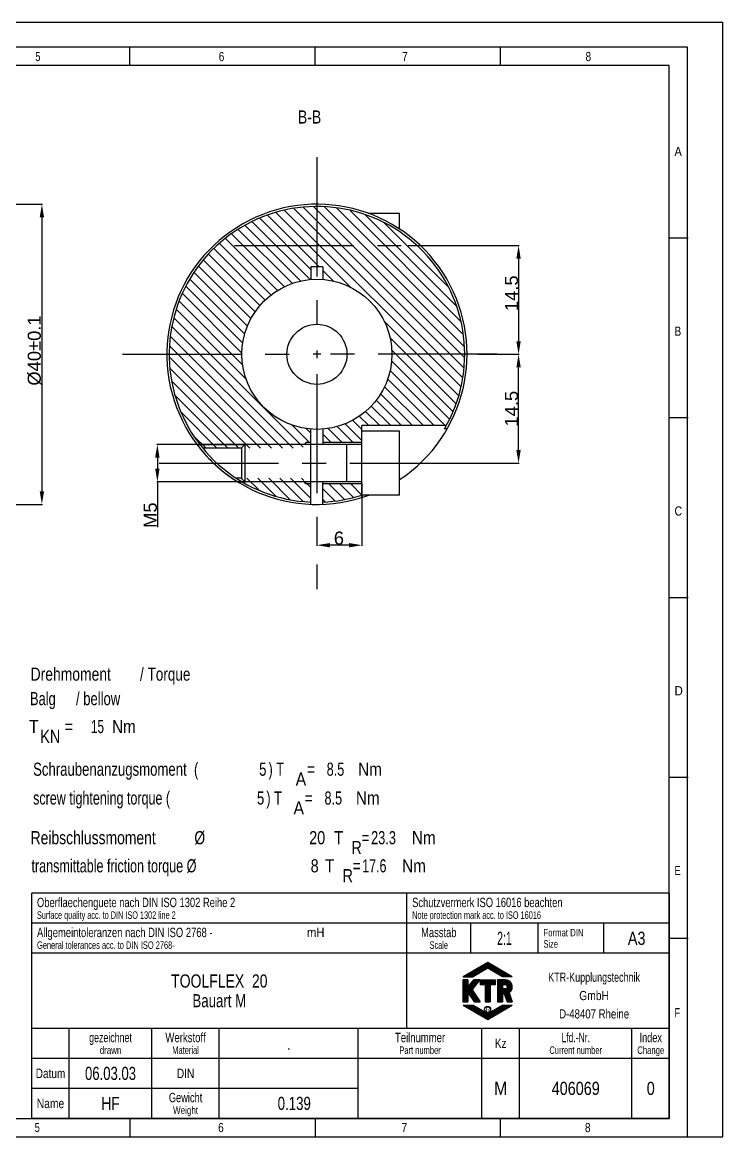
# Model space of a CAD drawing. Header units: millimetres. Extents: x -3183 to 3067, y 1033 to 2218.
# Drawn here: x 2880.8 to 3067.5, y 1561.9 to 1858.9 of the extents above; entities that cross this region are included whole.
import ezdxf
from ezdxf.enums import TextEntityAlignment as Align

# ---------------------------------------------------------------- set-up
doc = ezdxf.new("R2010")
doc.units = ezdxf.units.MM
doc.linetypes.add('CENTER', pattern=[50.8, 31.75, -6.35, 6.35, -6.35])
doc.layers.add('BEMASSUNGEN', color=7, linetype='Continuous')
doc.layers.add('DEFAULT_1', color=7, linetype='CENTER')
doc.styles.get("Standard").update_dxf_attribs({"font": 'arial.ttf'})
doc.dimstyles.new('DIMSTYLE_2', dxfattribs={"dimtxt": 3.5, "dimasz": 3.5, "dimexe": 0.18, "dimexo": 0.0625, "dimgap": 0.09, "dimtad": 1, "dimdec": 3, "dimlfac": 0.5, "dimdsep": 46, "dimtxsty": 'Standard', "dimcen": 0.09, "dimadec": 0, "dimazin": 0, "dimtp": 0.2, "dimtm": 0.2, "dimtfac": 1, "dimtdec": 3, "dimtofl": 0, "dimtmove": 0, "dimatfit": 3, "dimfxl": 1, "dimtolj": 1, "dimarcsym": 0})
doc.dimstyles.new('DIMSTYLE_4', dxfattribs={"dimtxt": 3.5, "dimasz": 3.5, "dimexe": 0.18, "dimexo": 0.0625, "dimgap": 0.09, "dimtad": 1, "dimdec": 3, "dimlfac": 0.5, "dimdsep": 46, "dimtxsty": 'Standard', "dimcen": 0.09, "dimadec": 0, "dimazin": 0, "dimtol": 1, "dimtp": 0.1, "dimtm": 0.1, "dimtfac": 1, "dimtdec": 3, "dimtofl": 0, "dimtmove": 0, "dimatfit": 3, "dimfxl": 1, "dimtolj": 1, "dimarcsym": 0})
doc.dimstyles.new('DIMSTYLE_6', dxfattribs={"dimtxt": 3.5, "dimasz": 3.5, "dimexe": 0.18, "dimexo": 0.0625, "dimgap": 0.09, "dimtad": 1, "dimdec": 3, "dimlfac": 0.5, "dimdsep": 46, "dimtxsty": 'Standard', "dimcen": 0.09, "dimadec": 0, "dimazin": 0, "dimtp": 0.1, "dimtm": 0.1, "dimtfac": 1, "dimtdec": 3, "dimtofl": 0, "dimtmove": 0, "dimatfit": 3, "dimfxl": 1, "dimtolj": 1, "dimarcsym": 0})

# ---------------------------------------------------------------- blocks, each defined once
blk = doc.blocks.new('*D135')
at = {"layer": 'BEMASSUNGEN', "color": 0, "linetype": 'Continuous', "lineweight": -2, "transparency": 16777216}
for p, q in [((3002.18, 1770.46), (3013.25, 1770.46)), ((3013.07, 1744.96), (3013.07, 1766.96)), ((2985.46, 1741.46), (3013.25, 1741.46))]:
    blk.add_line(p, q, dxfattribs=at)
at = {"layer": 'BEMASSUNGEN', "color": 0, "linetype": 'Continuous', "transparency": 16777216}
for points in [[(3012.48, 1766.96), (3013.65, 1766.96), (3013.07, 1770.46)], [(3012.48, 1744.96), (3013.65, 1744.96), (3013.07, 1741.46)]]:
    blk.add_solid(points, dxfattribs=at)
at = {"layer": 'Defpoints', "color": 0, "linetype": 'Continuous', "transparency": 16777216}
for p in [(3002.12, 1770.46), (3013.07, 1770.46), (2985.39, 1741.46)]:
    blk.add_point(p, dxfattribs=at)
at = {"layer": 'BEMASSUNGEN', "color": 0, "linetype": 'Continuous', "transparency": 16777216, "insert": (3011.19, 1755.96), "char_height": 3.5, "attachment_point": 5, "rotation": 90}
blk.add_mtext('\\A1;14.5', dxfattribs=at)
blk = doc.blocks.new('*D136')
at = {"layer": 'BEMASSUNGEN', "color": 0, "linetype": 'Continuous', "lineweight": -2, "transparency": 16777216}
for p, q in [((2971.33, 1736.02), (2971.33, 1719.41)), ((2959.33, 1722.03), (2959.33, 1719.41)), ((2967.83, 1719.59), (2962.83, 1719.59))]:
    blk.add_line(p, q, dxfattribs=at)
at = {"layer": 'BEMASSUNGEN', "color": 0, "linetype": 'Continuous', "transparency": 16777216}
for points in [[(2962.83, 1720.17), (2962.83, 1719), (2959.33, 1719.59)], [(2967.83, 1720.17), (2967.83, 1719), (2971.33, 1719.59)]]:
    blk.add_solid(points, dxfattribs=at)
at = {"layer": 'Defpoints', "color": 0, "linetype": 'Continuous', "transparency": 16777216}
for p in [(2971.33, 1736.08), (2959.33, 1722.09), (2959.33, 1719.59)]:
    blk.add_point(p, dxfattribs=at)
at = {"layer": 'BEMASSUNGEN', "color": 0, "linetype": 'Continuous', "transparency": 16777216, "insert": (2965.18, 1721.46), "char_height": 3.5, "attachment_point": 5}
blk.add_mtext('\\A1;6', dxfattribs=at)
blk = doc.blocks.new('*D137')
at = {"layer": 'BEMASSUNGEN', "color": 0, "linetype": 'Continuous', "lineweight": -2, "transparency": 16777216}
for p, q in [((2957.66, 1746.46), (2916.61, 1746.46)), ((2916.79, 1742.96), (2916.79, 1739.96)), ((2957.66, 1736.46), (2916.61, 1736.46)), ((2916.79, 1736.46), (2916.79, 1724.38))]:
    blk.add_line(p, q, dxfattribs=at)
at = {"layer": 'BEMASSUNGEN', "color": 0, "linetype": 'Continuous', "transparency": 16777216}
for points in [[(2916.2, 1742.96), (2917.37, 1742.96), (2916.79, 1746.46)], [(2916.2, 1739.96), (2917.37, 1739.96), (2916.79, 1736.46)]]:
    blk.add_solid(points, dxfattribs=at)
at = {"layer": 'Defpoints', "color": 0, "linetype": 'Continuous', "transparency": 16777216}
for p in [(2957.73, 1746.46), (2916.79, 1736.46), (2957.73, 1736.46)]:
    blk.add_point(p, dxfattribs=at)
at = {"layer": 'BEMASSUNGEN', "color": 0, "linetype": 'Continuous', "transparency": 16777216, "insert": (2914.92, 1727.59), "char_height": 3.5, "attachment_point": 5, "rotation": 90}
blk.add_mtext('\\A1;M5', dxfattribs=at)
blk = doc.blocks.new('*D139')
at = {"layer": 'BEMASSUNGEN', "color": 0, "linetype": 'Continuous', "lineweight": -2, "transparency": 16777216}
for p, q in [((2823.2, 1810.46), (2886.19, 1810.46)), ((2886.01, 1806.96), (2886.01, 1733.96)), ((2825.46, 1730.46), (2886.19, 1730.46))]:
    blk.add_line(p, q, dxfattribs=at)
at = {"layer": 'BEMASSUNGEN', "color": 0, "linetype": 'Continuous', "transparency": 16777216}
for points in [[(2885.43, 1806.96), (2886.59, 1806.96), (2886.01, 1810.46)], [(2885.43, 1733.96), (2886.59, 1733.96), (2886.01, 1730.46)]]:
    blk.add_solid(points, dxfattribs=at)
at = {"layer": 'Defpoints', "color": 0, "linetype": 'Continuous', "transparency": 16777216}
for p in [(2823.14, 1810.46), (2825.4, 1730.46), (2886.01, 1730.46)]:
    blk.add_point(p, dxfattribs=at)
at = {"layer": 'BEMASSUNGEN', "color": 0, "linetype": 'Continuous', "transparency": 16777216, "insert": (2884.04, 1771.47), "char_height": 3.5, "attachment_point": 5, "rotation": 90}
blk.add_mtext('\\A1;%%c40±0.1', dxfattribs=at)
blk = doc.blocks.new('*D142')
at = {"layer": 'BEMASSUNGEN', "color": 0, "linetype": 'Continuous', "lineweight": -2, "transparency": 16777216}
for p, q in [((2983.65, 1799.46), (3013.25, 1799.46)), ((3013.07, 1795.96), (3013.07, 1773.96)), ((3003.54, 1770.46), (3013.25, 1770.46))]:
    blk.add_line(p, q, dxfattribs=at)
at = {"layer": 'BEMASSUNGEN', "color": 0, "linetype": 'Continuous', "transparency": 16777216}
for points in [[(3012.48, 1795.96), (3013.65, 1795.96), (3013.07, 1799.46)], [(3012.48, 1773.96), (3013.65, 1773.96), (3013.07, 1770.46)]]:
    blk.add_solid(points, dxfattribs=at)
at = {"layer": 'Defpoints', "color": 0, "linetype": 'Continuous', "transparency": 16777216}
for p in [(2983.58, 1799.46), (3003.47, 1770.46), (3013.07, 1770.46)]:
    blk.add_point(p, dxfattribs=at)
at = {"layer": 'BEMASSUNGEN', "color": 0, "linetype": 'Continuous', "transparency": 16777216, "insert": (3011.19, 1786.73), "char_height": 3.5, "attachment_point": 5, "rotation": 90}
blk.add_mtext('\\A1;14.5', dxfattribs=at)

msp = doc.modelspace()

# ---------------------------------------------------------------- linework, layer by layer
at = {"color": 7, "linetype": 'Continuous'}
for p, q in [((2647.48797, 1858.94738), (3067.48797, 1858.94738)), ((3067.48797, 1561.94738), (3067.48797, 1858.94738)), ((3058.14118, 1852.33903), (2647.48797, 1852.33903)), ((2909.46507, 1847.38157), (2909.46507, 1852.27029)), ((2958.84123, 1847.38157), (2958.84123, 1852.27029)), ((3008.21739, 1847.38157), (3008.21739, 1852.27029)), ((3058.14118, 1561.94854), (3058.14118, 1852.33903)), ((2981.32586, 1807.95867), (2972.9784, 1807.95867)), ((2981.32586, 1803.77309), (2981.32586, 1807.95867)), ((3053.36969, 1801.49625), (3058.25842, 1801.49625)), ((2957.72586, 1793.76384), (2957.72586, 1790.39457)), ((2960.92586, 1793.76384), (2957.72586, 1793.76384)), ((2960.92586, 1793.76384), (2960.92586, 1790.39457)), ((3053.36969, 1753.58671), (3058.25842, 1753.58671)), ((2957.72586, 1730.49069), (2957.72586, 1750.52278)), ((2960.92586, 1750.52278), (2960.92586, 1746.45867)), ((2993.84194, 1751.45867), (2971.32586, 1751.45867)), ((2971.32586, 1732.3011), (2971.32586, 1751.45867)), ((2981.32586, 1749.95867), (2971.32586, 1749.95867)), ((2981.32586, 1732.95867), (2981.32586, 1749.95867)), ((2994.0617, 1750.62382), (2993.36905, 1750.62382)), ((2940.15919, 1746.45867), (2939.32586, 1745.62534)), ((2971.32586, 1746.45867), (2940.15919, 1746.45867)), ((2940.15919, 1736.45867), (2940.15919, 1746.45867)), ((2956.32586, 1746.95867), (2956.03719, 1746.45867)), ((2957.72586, 1746.95867), (2956.32586, 1746.95867)), ((2956.32586, 1746.45867), (2956.32586, 1746.95867)), ((2971.32586, 1746.95867), (2960.92586, 1746.95867)), ((2939.32586, 1745.45867), (2928.87328, 1745.45867)), ((2939.32586, 1737.29201), (2939.32586, 1745.62534)), ((2939.32586, 1737.45867), (2937.80006, 1737.45867)), ((2940.15919, 1736.45867), (2939.32586, 1737.29201)), ((2971.32586, 1736.45867), (2940.15919, 1736.45867)), ((2956.32586, 1735.95867), (2956.03719, 1736.45867)), ((2956.32586, 1735.95867), (2956.32586, 1736.45867)), ((2957.72586, 1735.95867), (2956.32586, 1735.95867)), ((2960.92586, 1730.49069), (2960.92586, 1736.45867)), ((2971.32586, 1735.95867), (2960.92586, 1735.95867)), ((2981.32586, 1732.95867), (2971.32586, 1732.95867)), ((3053.36969, 1705.67717), (3058.25842, 1705.67717)), ((3053.36969, 1657.76762), (3058.25842, 1657.76762)), ((3053.36969, 1614.85808), (3058.25842, 1614.85808)), ((3004.85404, 1608.3612), (2998.29894, 1604.5766)), ((3000.01311, 1604.57661), (3002.35471, 1606.91823)), ((3000.15139, 1604.5766), (3002.68192, 1607.10712)), ((3000.28969, 1604.57661), (3003.00907, 1607.29601)), ((3000.42796, 1604.5766), (3003.33628, 1607.48492)), ((3000.56626, 1604.57661), (3003.66343, 1607.67381)), ((3000.70453, 1604.5766), (3003.99064, 1607.86272)), ((3000.8428, 1604.57663), (3004.31782, 1608.05163)), ((3004.85404, 1606.83166), (3000.94834, 1604.5766)), ((3001.02577, 1604.6213), (3004.64499, 1608.24052)), ((3001.35301, 1604.81025), (3004.88573, 1608.34295)), ((3001.68022, 1604.99917), (3004.97339, 1608.29235)), ((3002.0074, 1605.18808), (3005.06106, 1608.24171)), ((3002.3346, 1605.37701), (3005.14873, 1608.19111)), ((3002.66181, 1605.56592), (3005.23639, 1608.14049)), ((3002.98902, 1605.75484), (3005.32403, 1608.08985)), ((3003.31623, 1605.94377), (3005.41169, 1608.03924)), ((3003.64344, 1606.13269), (3005.49936, 1607.98861)), ((3003.97064, 1606.32161), (3005.58702, 1607.938)), ((3004.29785, 1606.51056), (3005.67469, 1607.8874)), ((3004.62506, 1606.69947), (3005.76238, 1607.83676)), ((3011.40846, 1604.5766), (3004.85404, 1608.3612)), ((3008.75926, 1604.5766), (3004.85404, 1606.83166)), ((3004.88036, 1606.81649), (3005.85002, 1607.78615)), ((3004.96802, 1606.76586), (3005.93768, 1607.73553)), ((3005.05569, 1606.71525), (3006.02538, 1607.68491)), ((3005.14335, 1606.66465), (3006.11301, 1607.63431)), ((3005.23102, 1606.61401), (3006.20068, 1607.58369)), ((3005.31869, 1606.56339), (3006.28831, 1607.53305)), ((3005.40635, 1606.51277), (3006.37598, 1607.48244)), ((3005.49402, 1606.46215), (3006.46368, 1607.43181)), ((3005.58168, 1606.41154), (3006.55131, 1607.3812)), ((3005.66935, 1606.36091), (3006.63898, 1607.33058)), ((3005.75698, 1606.31029), (3006.72667, 1607.27996)), ((3005.84465, 1606.25967), (3006.81431, 1607.22935)), ((3005.93228, 1606.20904), (3006.90197, 1607.17873)), ((3006.01998, 1606.15844), (3006.98967, 1607.12811)), ((3006.10764, 1606.10782), (3007.0773, 1607.07751)), ((3006.19531, 1606.0572), (3007.165, 1607.02689)), ((3006.28294, 1606.00656), (3007.25266, 1606.97626)), ((3006.37061, 1605.95594), (3007.3403, 1606.92563)), ((3006.45827, 1605.90533), (3007.42796, 1606.87501)), ((3006.54594, 1605.85471), (3007.51563, 1606.8244)), ((3006.6336, 1605.80409), (3007.6033, 1606.77378)), ((2998.29894, 1604.5766), (3000.94834, 1604.5766)), ((2998.35374, 1604.57661), (2998.42857, 1604.65145)), ((2998.49198, 1604.5766), (2998.75572, 1604.84035)), ((2998.63028, 1604.57661), (2999.08293, 1605.02926)), ((2998.76855, 1604.57658), (2999.41011, 1605.21814)), ((2998.90688, 1604.57661), (2999.73729, 1605.40705)), ((2999.04512, 1604.5766), (3000.06449, 1605.59595)), ((2999.18343, 1604.57661), (3000.39164, 1605.78485)), ((2999.3217, 1604.5766), (3000.71885, 1605.97375)), ((2999.45997, 1604.57661), (3001.046, 1606.16265)), ((2999.59824, 1604.5766), (3001.37321, 1606.35155)), ((2999.73657, 1604.57663), (3001.70039, 1606.54044)), ((2999.87481, 1604.57658), (3002.02754, 1606.72932)), ((3006.72127, 1605.75346), (3007.69096, 1606.72316)), ((3006.80894, 1605.70285), (3007.77863, 1606.67255)), ((3006.8966, 1605.65223), (3007.86629, 1606.62193)), ((3006.98427, 1605.60161), (3007.95396, 1606.57131)), ((3007.07193, 1605.55099), (3008.04162, 1606.52069)), ((3007.15957, 1605.50035), (3008.12929, 1606.47008)), ((3007.24723, 1605.44975), (3008.21695, 1606.41948)), ((3007.33493, 1605.39912), (3008.30462, 1606.36883)), ((3007.42256, 1605.3485), (3008.39228, 1606.31821)), ((3007.51023, 1605.2979), (3008.47995, 1606.2676)), ((3007.59786, 1605.24725), (3008.56761, 1606.21698)), ((3007.68553, 1605.19664), (3008.65528, 1606.16637)), ((3007.77319, 1605.14601), (3008.74294, 1606.11574)), ((3007.86086, 1605.0954), (3008.83061, 1606.06513)), ((3007.94853, 1605.04479), (3008.91827, 1606.01453)), ((3008.03619, 1604.99414), (3009.00594, 1605.96389)), ((3008.12386, 1604.94354), (3009.09361, 1605.91329)), ((3008.21152, 1604.89292), (3009.18127, 1605.86268)), ((3008.29919, 1604.84229), (3009.26894, 1605.81203)), ((3008.38685, 1604.79169), (3009.3566, 1605.76142)), ((3008.47452, 1604.74104), (3009.44427, 1605.71079)), ((3008.56218, 1604.69043), (3009.53193, 1605.66018)), ((3008.64985, 1604.63981), (3009.6196, 1605.60957)), ((3008.73751, 1604.58919), (3009.70726, 1605.55894)), ((3011.40846, 1604.5766), (3008.75926, 1604.5766)), ((3008.86319, 1604.57663), (3009.79493, 1605.50833)), ((3009.00146, 1604.57663), (3009.88259, 1605.45773)), ((3009.1398, 1604.57661), (3009.97026, 1605.40709)), ((3009.27807, 1604.57663), (3010.05792, 1605.35649)), ((3009.41634, 1604.57661), (3010.14559, 1605.30586)), ((3009.55461, 1604.57663), (3010.23322, 1605.25523)), ((3009.69288, 1604.57663), (3010.32089, 1605.20462)), ((3009.83121, 1604.57661), (3010.40856, 1605.15399)), ((3009.96948, 1604.57663), (3010.49622, 1605.10338)), ((3010.10775, 1604.57663), (3010.58389, 1605.05278)), ((3010.24602, 1604.57661), (3010.67158, 1605.00214)), ((3010.3843, 1604.57663), (3010.75922, 1604.95153)), ((3010.5226, 1604.57661), (3010.84691, 1604.90091)), ((3010.6609, 1604.57663), (3010.93458, 1604.85029)), ((3010.79917, 1604.57663), (3011.02221, 1604.79969)), ((3010.93744, 1604.57661), (3011.10991, 1604.74906)), ((3011.07571, 1604.57663), (3011.19751, 1604.69843)), ((3011.21401, 1604.57663), (3011.28521, 1604.64782)), ((3011.35231, 1604.57663), (3011.37287, 1604.59719)), ((2999.58193, 1603.72587), (2998.25739, 1603.7262)), ((2998.25739, 1603.7262), (2998.25739, 1597.85897)), ((2998.25742, 1603.65065), (2998.33291, 1603.72616)), ((2998.25742, 1603.51238), (2998.47118, 1603.72614)), ((2998.25742, 1603.37409), (2998.60942, 1603.72611)), ((2998.25742, 1603.23581), (2998.74767, 1603.72605)), ((2998.25742, 1603.09752), (2998.88594, 1603.72604)), ((2998.25742, 1602.95924), (2999.02415, 1603.72599)), ((2998.25742, 1602.82096), (2999.16242, 1603.72598)), ((2998.25742, 1602.68268), (2999.30066, 1603.72595)), ((2998.25742, 1602.54439), (2999.4389, 1603.72592)), ((2998.25742, 1602.40612), (2999.57717, 1603.72587)), ((2998.25742, 1600.33187), (3001.65089, 1603.72534)), ((2998.25742, 1600.19359), (3001.78913, 1603.72531)), ((2998.25742, 1600.05532), (3001.92737, 1603.72528)), ((2998.25742, 1599.91703), (3002.06564, 1603.72523)), ((2998.25742, 1599.77874), (3002.20385, 1603.7252)), ((2998.25742, 1599.64046), (3002.34209, 1603.72516)), ((2998.25742, 1599.50218), (3002.48036, 1603.72514)), ((2998.25742, 1599.3639), (3002.61861, 1603.7251)), ((2998.25742, 1599.22561), (3002.75688, 1603.72507)), ((2998.25742, 1602.26783), (2999.58201, 1603.59244)), ((2998.25742, 1602.12955), (2999.58201, 1603.45417)), ((2998.25742, 1601.99126), (2999.58204, 1603.31591)), ((2998.25742, 1599.08733), (3002.44659, 1603.27651)), ((2998.25742, 1601.85298), (2999.58207, 1603.17764)), ((2998.25742, 1601.71471), (2999.58207, 1603.03935)), ((2998.25742, 1601.57642), (2999.58207, 1602.9011)), ((2998.25742, 1601.43813), (2999.5821, 1602.76282)), ((2998.25742, 1601.29985), (2999.58213, 1602.62457)), ((2998.25742, 1601.16157), (2999.58213, 1602.48631)), ((2998.25742, 1601.02329), (2999.58216, 1602.34804)), ((2998.25742, 1600.885), (2999.58219, 1602.20978)), ((2998.25742, 1600.74672), (2999.58219, 1602.07151)), ((2998.25742, 1600.60844), (2999.58225, 1601.93327)), ((2998.25742, 1600.47016), (2999.58225, 1601.79498)), ((2999.58193, 1603.72587), (2999.58223, 1601.79188)), ((2999.58223, 1601.79188), (3001.13352, 1603.72547)), ((2999.59484, 1601.80758), (3001.51261, 1603.72537)), ((2999.62671, 1600.31834), (3001.93936, 1602.63101)), ((2999.68107, 1600.23444), (3001.43211, 1601.98549)), ((2999.73544, 1600.15053), (3000.92489, 1601.33996)), ((2999.7898, 1600.06661), (3000.7478, 1601.02459)), ((2999.84423, 1599.98273), (3000.80216, 1600.94068)), ((2999.89859, 1599.89883), (3000.85653, 1600.85678)), ((3000.15598, 1602.50699), (3001.3744, 1603.72541)), ((3000.71583, 1601.07395), (3002.79902, 1603.72505)), ((3000.71583, 1601.07395), (3002.79902, 1597.85897)), ((3000.71709, 1603.20642), (3001.23613, 1603.72544)), ((3002.79902, 1603.72505), (3001.13352, 1603.72547)), ((3002.79902, 1603.72505), (3006.86751, 1603.72505)), ((3002.79902, 1603.72505), (3002.79902, 1602.40045)), ((3004.17089, 1602.40045), (3002.79902, 1602.40045)), ((3002.79904, 1603.35269), (3003.17142, 1603.72505)), ((3002.79907, 1603.62926), (3002.89485, 1603.72507)), ((3002.79907, 1603.49097), (3003.03312, 1603.72507)), ((3002.79907, 1603.2144), (3003.30972, 1603.72507)), ((3002.79907, 1603.07613), (3003.44799, 1603.72507)), ((3002.79907, 1602.79956), (3003.72454, 1603.72507)), ((3002.79907, 1602.523), (3004.00114, 1603.72507)), ((3002.79907, 1602.93784), (3003.58627, 1603.72505)), ((3002.79907, 1602.66127), (3003.86284, 1603.72505)), ((3002.81479, 1602.40045), (3004.13941, 1603.72507)), ((3002.95306, 1602.40045), (3004.27768, 1603.72505)), ((3003.09137, 1602.40045), (3004.41595, 1603.72507)), ((3003.22964, 1602.40045), (3004.55425, 1603.72507)), ((3003.36791, 1602.40045), (3004.69256, 1603.72507)), ((3003.50624, 1602.40048), (3004.83083, 1603.72507)), ((3003.64451, 1602.40047), (3004.9691, 1603.72505)), ((3003.78278, 1602.40047), (3005.10737, 1603.72507)), ((3003.92105, 1602.40048), (3005.24564, 1603.72507)), ((3004.05935, 1602.40047), (3005.38394, 1603.72505)), ((3004.17089, 1602.40045), (3004.17089, 1597.85897)), ((3004.17092, 1602.37376), (3005.52224, 1603.72507)), ((3004.17092, 1602.23549), (3005.66051, 1603.72507)), ((3004.17092, 1602.09719), (3005.79879, 1603.72507)), ((3004.17092, 1601.95892), (3005.93706, 1603.72507)), ((3004.17092, 1601.68234), (3006.21366, 1603.72507)), ((3004.17092, 1601.54407), (3006.35193, 1603.72507)), ((3004.17092, 1601.2675), (3006.62847, 1603.72507)), ((3004.17092, 1601.12923), (3006.76677, 1603.72507)), ((3004.17092, 1601.82062), (3006.07536, 1603.72505)), ((3004.17092, 1601.40577), (3006.4902, 1603.72505)), ((3004.17092, 1600.99093), (3005.49548, 1602.31549)), ((3004.17092, 1600.85266), (3005.49548, 1602.1772)), ((3004.17092, 1600.71436), (3005.49548, 1602.03891)), ((3004.17092, 1600.57608), (3005.49548, 1601.90064)), ((3004.17092, 1600.43781), (3005.49548, 1601.76236)), ((3004.17092, 1600.29951), (3005.49548, 1601.62407)), ((3004.17092, 1600.16124), (3005.49548, 1601.48578)), ((3004.17092, 1600.02294), (3005.49548, 1601.34751)), ((3004.17092, 1599.88465), (3005.49548, 1601.20923)), ((3004.17092, 1599.74637), (3005.49548, 1601.07094)), ((3004.17092, 1599.60808), (3005.49548, 1600.93265)), ((3006.86751, 1602.40045), (3005.49544, 1602.40045)), ((3005.49544, 1602.40045), (3005.49544, 1597.85897)), ((3005.58049, 1602.40047), (3006.86754, 1603.68755)), ((3005.71876, 1602.40048), (3006.86754, 1603.54928)), ((3005.85703, 1602.40047), (3006.86754, 1603.41097)), ((3005.9953, 1602.40047), (3006.86754, 1603.2727)), ((3006.13357, 1602.40048), (3006.86754, 1603.13443)), ((3006.2719, 1602.40047), (3006.86754, 1602.99613)), ((3006.41018, 1602.40047), (3006.86754, 1602.85786)), ((3006.54845, 1602.40048), (3006.86754, 1602.71957)), ((3006.68672, 1602.40047), (3006.86754, 1602.58129)), ((3006.82499, 1602.40048), (3006.86754, 1602.44302)), ((3006.86751, 1603.72505), (3006.86751, 1602.40045)), ((3007.43519, 1603.56408), (3007.59619, 1603.72507)), ((3007.43519, 1602.87266), (3008.28761, 1603.72507)), ((3007.43519, 1602.45782), (3008.70242, 1603.72507)), ((3007.43519, 1601.7664), (3009.39384, 1603.72507)), ((3009.59171, 1603.72505), (3007.43519, 1603.72505)), ((3007.43519, 1603.72505), (3007.43519, 1597.85897)), ((3007.43519, 1603.42579), (3007.73446, 1603.72505)), ((3007.43519, 1603.2875), (3007.87274, 1603.72505)), ((3007.43519, 1603.14922), (3008.01104, 1603.72505)), ((3007.43519, 1603.01095), (3008.14931, 1603.72505)), ((3007.43519, 1602.73437), (3008.42588, 1603.72505)), ((3007.43519, 1602.59609), (3008.56415, 1603.72505)), ((3007.43519, 1602.31953), (3008.84072, 1603.72505)), ((3007.43519, 1602.18124), (3008.97903, 1603.72505)), ((3007.43519, 1602.04296), (3009.1173, 1603.72505)), ((3007.43519, 1601.90469), (3009.25557, 1603.72505)), ((3007.43519, 1601.62811), (3009.53214, 1603.72505)), ((3007.43519, 1603.70236), (3007.45792, 1603.72505)), ((3007.43519, 1601.48983), (3009.6688, 1603.72343)), ((3007.43519, 1601.35156), (3009.79705, 1603.71342)), ((3007.43519, 1601.21327), (3009.91753, 1603.6956)), ((3007.43519, 1599.00075), (3011.19578, 1602.76132)), ((3007.43519, 1598.86246), (3011.24161, 1602.66889)), ((3007.43519, 1598.72418), (3011.28294, 1602.5719)), ((3007.43519, 1601.07498), (3008.7593, 1602.39908)), ((3007.43519, 1600.9367), (3008.7593, 1602.26078)), ((3007.43519, 1600.79843), (3008.7593, 1602.12251)), ((3007.43519, 1600.66014), (3008.7593, 1601.98424)), ((3007.43519, 1600.52185), (3008.7593, 1601.84593)), ((3007.43519, 1600.38357), (3008.7593, 1601.70766)), ((3007.43519, 1600.10701), (3008.7593, 1601.43109)), ((3007.43519, 1599.55388), (3009.24104, 1601.35972)), ((3007.43519, 1599.41559), (3009.37934, 1601.35972)), ((3007.43519, 1599.27731), (3009.51761, 1601.35972)), ((3007.43519, 1599.96872), (3008.82616, 1601.3597)), ((3007.43519, 1599.69215), (3009.10274, 1601.3597)), ((3007.43519, 1599.83044), (3008.96446, 1601.35969)), ((3007.43521, 1600.2453), (3008.7593, 1601.56938)), ((3007.43521, 1599.13904), (3009.6736, 1601.37744)), ((3009.5351, 1602.40045), (3008.75926, 1602.40045)), ((3008.75926, 1602.40045), (3008.75926, 1601.35969)), ((3009.5351, 1601.35969), (3008.75926, 1601.35969)), ((3008.76067, 1602.40047), (3010.03131, 1603.67109)), ((3008.87898, 1600.02968), (3011.31943, 1602.47014)), ((3008.89897, 1602.40045), (3010.13914, 1603.64064)), ((3009.01125, 1600.02369), (3011.35064, 1602.36306)), ((3009.03724, 1602.40047), (3010.24161, 1603.60484)), ((3009.14355, 1600.01769), (3011.37601, 1602.25015)), ((3009.17554, 1602.40047), (3010.33921, 1603.56416)), ((3009.27204, 1600.00789), (3011.3948, 1602.13068)), ((3009.30731, 1599.90488), (3011.40599, 1602.00356)), ((3009.31381, 1602.40047), (3010.43228, 1603.51891)), ((3009.34258, 1599.80187), (3011.40841, 1601.8677)), ((3009.37785, 1599.69888), (3011.40405, 1601.72509)), ((3009.41314, 1599.59586), (3011.38639, 1601.56912)), ((3009.44838, 1599.49283), (3011.35005, 1601.39449)), ((3009.45208, 1602.40047), (3010.52102, 1603.4694)), ((3009.48368, 1599.38984), (3011.28369, 1601.18986)), ((3009.51895, 1599.28683), (3011.15043, 1600.91829)), ((3009.58785, 1602.39794), (3010.6057, 1603.41579)), ((3009.70252, 1602.37433), (3010.68644, 1603.35824)), ((3009.79922, 1602.33273), (3010.7633, 1603.29684)), ((3009.88182, 1602.27705), (3010.83644, 1603.23168)), ((3009.95182, 1602.20878), (3010.90581, 1603.16279)), ((3010.00929, 1602.12795), (3010.97152, 1603.0902)), ((3010.05297, 1602.03336), (3011.0334, 1603.01381)), ((3010.06619, 1601.77001), (3011.14568, 1602.84952)), ((3010.07947, 1601.92159), (3011.0915, 1602.93362)), ((3010.08391, 1601.90845), (3010.08391, 1601.85168)), ((2998.25742, 1598.94906), (2999.58195, 1600.27361)), ((2998.25742, 1598.81077), (2999.58195, 1600.13531)), ((2998.25742, 1598.67248), (2999.58195, 1599.99704)), ((2998.25742, 1598.5342), (2999.58195, 1599.85874)), ((2998.25742, 1598.39591), (2999.58195, 1599.72047)), ((2998.25742, 1598.25764), (2999.58195, 1599.5822)), ((2998.25742, 1598.11935), (2999.58195, 1599.4439)), ((2998.25742, 1597.98107), (2999.58195, 1599.30562)), ((2998.27359, 1597.859), (2999.58195, 1599.16735)), ((2998.41186, 1597.85897), (2999.58195, 1599.02905)), ((2998.55019, 1597.859), (2999.58195, 1598.89078)), ((2998.68844, 1597.85897), (2999.58195, 1598.75248)), ((2998.82674, 1597.859), (2999.58195, 1598.61421)), ((2998.96501, 1597.85898), (2999.58195, 1598.47594)), ((2999.10331, 1597.85898), (2999.58195, 1598.33764)), ((2999.24155, 1597.85897), (2999.58195, 1598.19936)), ((2999.37988, 1597.859), (2999.58195, 1598.06108)), ((2999.51815, 1597.85897), (2999.58195, 1597.92279)), ((2999.58194, 1600.38737), (3001.22064, 1597.85897)), ((2999.58194, 1600.38737), (2999.58194, 1597.85897)), ((2999.95296, 1599.81491), (3000.91089, 1600.77285)), ((3000.00735, 1599.73102), (3000.96529, 1600.68895)), ((3000.06172, 1599.64711), (3001.01965, 1600.60504)), ((3000.11612, 1599.56319), (3001.07405, 1600.52114)), ((3000.17048, 1599.47931), (3001.12841, 1600.43723)), ((3000.22485, 1599.39539), (3001.18278, 1600.35331)), ((3000.27924, 1599.31149), (3001.23715, 1600.26941)), ((3000.33364, 1599.2276), (3001.29151, 1600.1855)), ((3000.388, 1599.14368), (3001.34591, 1600.10158)), ((3000.4424, 1599.0598), (3001.40027, 1600.01767)), ((3000.49677, 1598.97589), (3001.45464, 1599.93377)), ((3000.55116, 1598.89197), (3001.50903, 1599.84985)), ((3000.60553, 1598.80808), (3001.5634, 1599.76594)), ((3000.65989, 1598.72418), (3001.61776, 1599.68202)), ((3000.71426, 1598.64027), (3001.67213, 1599.59812)), ((3000.76868, 1598.55638), (3001.7265, 1599.51421)), ((3000.82305, 1598.47246), (3001.78086, 1599.43029)), ((3000.87741, 1598.38855), (3001.83523, 1599.34638)), ((3000.93178, 1598.30468), (3001.88959, 1599.26248)), ((3000.9862, 1598.22076), (3001.94399, 1599.17856)), ((3001.04057, 1598.13685), (3001.99835, 1599.09465)), ((3001.09494, 1598.05295), (3002.05272, 1599.01073)), ((3001.1493, 1597.96904), (3002.10712, 1598.92683)), ((3001.20367, 1597.88514), (3002.16148, 1598.84293)), ((3001.3158, 1597.85895), (3002.21585, 1598.75901)), ((3001.45407, 1597.85897), (3002.27021, 1598.67511)), ((3001.59234, 1597.85895), (3002.32458, 1598.5912)), ((3001.73067, 1597.85897), (3002.37897, 1598.50728)), ((3001.86891, 1597.85895), (3002.43331, 1598.42335)), ((3002.00722, 1597.85897), (3002.48767, 1598.33943)), ((3002.14549, 1597.85895), (3002.54204, 1598.25552)), ((3002.28379, 1597.85898), (3002.59641, 1598.17163)), ((3002.42203, 1597.85895), (3002.6508, 1598.08771)), ((3002.56036, 1597.85897), (3002.70517, 1598.0038)), ((3002.6986, 1597.85895), (3002.75953, 1597.9199)), ((3004.17092, 1599.46981), (3005.49548, 1600.79438)), ((3004.17092, 1599.33152), (3005.49548, 1600.6561)), ((3004.17092, 1599.19324), (3005.49548, 1600.51781)), ((3004.17092, 1599.05495), (3005.49548, 1600.37952)), ((3004.17092, 1598.91668), (3005.49548, 1600.24125)), ((3004.17092, 1598.77839), (3005.49545, 1600.10294)), ((3004.17092, 1598.64011), (3005.49545, 1599.96467)), ((3004.17092, 1598.50182), (3005.49545, 1599.82636)), ((3004.17092, 1598.36355), (3005.49545, 1599.68809)), ((3004.17092, 1598.22526), (3005.49545, 1599.54982)), ((3004.17092, 1598.08698), (3005.49545, 1599.41152)), ((3004.17092, 1597.94869), (3005.49545, 1599.27325)), ((3004.21947, 1597.859), (3005.49545, 1599.13498)), ((3004.35777, 1597.85898), (3005.49545, 1598.99668)), ((3004.49604, 1597.85898), (3005.49545, 1598.85841)), ((3004.63431, 1597.85898), (3005.49545, 1598.7201)), ((3004.77261, 1597.85898), (3005.49545, 1598.58183)), ((3004.91088, 1597.85898), (3005.49545, 1598.44356)), ((3005.04918, 1597.85898), (3005.49545, 1598.30526)), ((3005.18746, 1597.85898), (3005.49545, 1598.16699)), ((3005.32573, 1597.859), (3005.49545, 1598.02872)), ((3005.46403, 1597.85898), (3005.49545, 1597.89042)), ((3007.43519, 1598.58589), (3008.7593, 1599.90999)), ((3007.43519, 1598.44762), (3008.7593, 1599.77172)), ((3007.43519, 1598.30933), (3008.7593, 1599.63341)), ((3007.43519, 1598.17105), (3008.7593, 1599.49514)), ((3007.43519, 1597.89446), (3008.7593, 1599.21857)), ((3007.43521, 1598.03278), (3008.7593, 1599.35686)), ((3007.53795, 1597.85895), (3008.7593, 1599.0803)), ((3007.67628, 1597.85897), (3008.7593, 1598.942)), ((3007.81452, 1597.85895), (3008.7593, 1598.80373)), ((3007.95282, 1597.85898), (3008.7593, 1598.66544)), ((3008.09109, 1597.85895), (3008.7593, 1598.52715)), ((3008.22936, 1597.85898), (3008.7593, 1598.38888)), ((3008.36764, 1597.85897), (3008.7593, 1598.2506)), ((3008.50597, 1597.85897), (3008.7593, 1598.11231)), ((3008.64421, 1597.85895), (3008.7593, 1597.97404)), ((3009.27062, 1600.01193), (3008.75926, 1600.0351)), ((3008.75926, 1600.0351), (3008.75926, 1597.85897)), ((3009.27062, 1600.01193), (3010.00793, 1597.85897)), ((3009.55425, 1599.18382), (3010.59719, 1600.2268)), ((3009.58952, 1599.08082), (3010.63249, 1600.12381)), ((3009.62479, 1598.9778), (3010.66779, 1600.02082)), ((3009.66006, 1598.87482), (3010.70309, 1599.91783)), ((3009.69533, 1598.7718), (3010.73839, 1599.81485)), ((3009.7306, 1598.6688), (3010.77369, 1599.71187)), ((3009.76592, 1598.56579), (3010.80899, 1599.60889)), ((3009.80119, 1598.46278), (3010.84429, 1599.5059)), ((3009.83646, 1598.35979), (3010.87958, 1599.40291)), ((3009.87173, 1598.25679), (3010.91488, 1599.29994)), ((3009.907, 1598.15377), (3010.95018, 1599.19695)), ((3009.94227, 1598.05077), (3010.98548, 1599.09397)), ((3009.97754, 1597.94774), (3011.02078, 1598.99098)), ((3010.02704, 1597.85895), (3011.05608, 1598.88799)), ((3010.16534, 1597.85898), (3011.09138, 1598.78502)), ((3010.30361, 1597.85895), (3011.12668, 1598.682)), ((3010.44188, 1597.85898), (3011.16195, 1598.57903)), ((3010.56584, 1600.31826), (3011.40875, 1597.85897)), ((3010.58016, 1597.85897), (3011.19727, 1598.47604)), ((3010.71849, 1597.85898), (3011.23254, 1598.37305)), ((3010.85676, 1597.85897), (3011.26787, 1598.27007)), ((3010.99503, 1597.85897), (3011.30314, 1598.16708)), ((3011.1333, 1597.85895), (3011.33844, 1598.06411)), ((3011.27163, 1597.85898), (3011.37374, 1597.96112)), ((2998.25739, 1597.85897), (2999.58194, 1597.85897)), ((2998.29894, 1597.00745), (3000.94834, 1597.00745)), ((2998.29894, 1597.00745), (3004.85404, 1593.22288)), ((2998.35642, 1596.97424), (2998.3896, 1597.00744)), ((2998.44409, 1596.92364), (2998.52788, 1597.00744)), ((2998.53175, 1596.87302), (2998.66621, 1597.00744)), ((2998.61942, 1596.82239), (2998.80448, 1597.00744)), ((2998.70709, 1596.77179), (2998.94275, 1597.00744)), ((2998.79475, 1596.72117), (2999.08102, 1597.00744)), ((2998.88242, 1596.67055), (2999.21929, 1597.00744)), ((2998.97011, 1596.61996), (2999.35759, 1597.00744)), ((2999.05778, 1596.56934), (2999.49589, 1597.00744)), ((2999.14544, 1596.51873), (2999.63417, 1597.00747)), ((2999.23314, 1596.46811), (2999.77247, 1597.00745)), ((2999.32077, 1596.41749), (2999.91074, 1597.00747)), ((2999.40844, 1596.36688), (3000.04904, 1597.00747)), ((2999.49613, 1596.31626), (3000.18731, 1597.00745)), ((2999.58377, 1596.26564), (3000.32558, 1597.00747)), ((2999.67143, 1596.21502), (3000.46385, 1597.00745)), ((2999.75913, 1596.16441), (3000.60215, 1597.00745)), ((2999.84676, 1596.11379), (3000.74046, 1597.00747)), ((2999.93446, 1596.06319), (3000.87873, 1597.00745)), ((3000.02212, 1596.01258), (3000.99187, 1596.98233)), ((3000.10979, 1595.96197), (3001.07954, 1596.93172)), ((3000.19746, 1595.91134), (3001.1672, 1596.8811)), ((3000.28512, 1595.86073), (3001.25487, 1596.83048)), ((3000.37279, 1595.81011), (3001.34253, 1596.77986)), ((3000.46045, 1595.75949), (3001.4302, 1596.72925)), ((3000.54812, 1595.70888), (3001.51787, 1596.67863)), ((3000.63578, 1595.65826), (3001.60553, 1596.62801)), ((3000.72345, 1595.60766), (3001.6932, 1596.57741)), ((3000.81114, 1595.55707), (3001.78086, 1596.52679)), ((3000.89881, 1595.50643), (3001.86853, 1596.47617)), ((3000.94834, 1597.00745), (3004.85404, 1594.7524)), ((3000.98647, 1595.45582), (3001.95619, 1596.42556)), ((3001.07417, 1595.4052), (3002.04386, 1596.37492)), ((3001.1618, 1595.35458), (3002.13152, 1596.32432)), ((3001.22064, 1597.85897), (3002.79902, 1597.85897)), ((3001.24947, 1595.30398), (3002.21919, 1596.27371)), ((3001.33716, 1595.25336), (3002.30685, 1596.22308)), ((3001.4248, 1595.20274), (3002.39452, 1596.17247)), ((3001.51247, 1595.15213), (3002.48218, 1596.12186)), ((3001.60016, 1595.10151), (3002.56985, 1596.07123)), ((3001.6878, 1595.05089), (3002.65751, 1596.02062)), ((3001.77549, 1595.0003), (3002.74521, 1595.97)), ((3001.86316, 1594.94968), (3002.83285, 1595.91939)), ((3001.95082, 1594.89907), (3002.92051, 1595.86877)), ((3002.03849, 1594.84845), (3003.00821, 1595.81815)), ((3002.12615, 1594.79783), (3003.09584, 1595.76755)), ((3002.21382, 1594.74722), (3003.18354, 1595.71693)), ((3002.30148, 1594.6966), (3003.2712, 1595.66631)), ((3002.38915, 1594.64598), (3003.35884, 1595.6157)), ((3002.47681, 1594.59536), (3003.44653, 1595.56506)), ((3002.56448, 1594.54475), (3003.5342, 1595.51446)), ((3002.65217, 1594.49416), (3003.62183, 1595.46385)), ((3002.73984, 1594.44353), (3003.70953, 1595.41322)), ((3002.8275, 1594.39292), (3003.79719, 1595.36261)), ((3002.9152, 1594.34231), (3003.88489, 1595.312)), ((3003.00284, 1594.29168), (3003.97252, 1595.26137)), ((3003.0905, 1594.24107), (3004.06019, 1595.21076)), ((3003.1782, 1594.19045), (3004.14788, 1595.16014)), ((3003.26583, 1594.13985), (3004.23552, 1595.10952)), ((3003.3535, 1594.08922), (3004.32319, 1595.05891)), ((3003.44119, 1594.0386), (3004.41088, 1595.00829)), ((3003.52883, 1593.988), (3004.49852, 1594.95767)), ((3003.61652, 1593.93741), (3004.58621, 1594.90707)), ((3003.96718, 1593.73492), (3005.16317, 1594.93092)), ((3004.05485, 1593.68432), (3005.49044, 1595.11989)), ((3004.14251, 1593.6337), (3005.81767, 1595.30884)), ((3004.17089, 1597.85897), (3005.49544, 1597.85897)), ((3004.23018, 1593.58308), (3006.14491, 1595.49781)), ((3004.31784, 1593.53247), (3006.47218, 1595.68677)), ((3004.40551, 1593.48185), (3006.79939, 1595.87574)), ((3004.49321, 1593.43126), (3007.12666, 1596.06471)), ((3004.58087, 1593.38064), (3007.45389, 1596.25366)), ((3004.66854, 1593.33002), (3007.78113, 1596.44263)), ((3004.75623, 1593.27941), (3008.1084, 1596.63159)), ((3004.84387, 1593.22879), (3008.43564, 1596.82054)), ((3004.85404, 1594.7524), (3008.75926, 1597.00745)), ((3004.85404, 1593.22288), (3011.40846, 1597.00745)), ((3005.14323, 1593.38987), (3008.76079, 1597.00744)), ((3005.47047, 1593.57882), (3008.89909, 1597.00745)), ((3005.79771, 1593.76776), (3009.03739, 1597.00744)), ((3006.12492, 1593.95671), (3009.17566, 1597.00745)), ((3006.45213, 1594.14563), (3009.31393, 1597.00744)), ((3006.77934, 1594.33456), (3009.4522, 1597.00744)), ((3007.10657, 1594.52351), (3009.5905, 1597.00745)), ((3007.43381, 1594.71244), (3009.72881, 1597.00744)), ((3007.43519, 1597.85897), (3008.75926, 1597.85897)), ((3007.76102, 1594.90138), (3009.86708, 1597.00745)), ((3008.08823, 1595.09033), (3010.00535, 1597.00745)), ((3008.41544, 1595.27927), (3010.14365, 1597.00747)), ((3008.74271, 1595.46821), (3010.28195, 1597.00747)), ((3008.75926, 1597.00745), (3011.40846, 1597.00745)), ((3009.06991, 1595.65714), (3010.42022, 1597.00745)), ((3009.39712, 1595.8461), (3010.55849, 1597.00747)), ((3009.72436, 1596.03503), (3010.69679, 1597.00747)), ((3010.00793, 1597.85897), (3011.40875, 1597.85897)), ((3010.0516, 1596.22397), (3010.83507, 1597.00747)), ((3010.37881, 1596.41292), (3010.97334, 1597.00747)), ((3010.70601, 1596.60186), (3011.11164, 1597.00747)), ((3011.03325, 1596.7908), (3011.24991, 1597.00747)), ((3011.36049, 1596.97975), (3011.38821, 1597.00747)), ((3003.70419, 1593.88677), (3004.67388, 1594.85645)), ((3003.79185, 1593.83616), (3004.76151, 1594.80582)), ((3003.87952, 1593.78554), (3004.84921, 1594.7552)), ((2909.52383, 1561.94854), (2909.52383, 1566.83727)), ((2958.89999, 1561.94854), (2958.89999, 1566.83727)), ((3008.27615, 1561.94854), (3008.27615, 1566.83727)), ((2647.48797, 1561.94854), (3058.14118, 1561.94854)), ((2647.48797, 1561.94738), (3067.48797, 1561.94738))]:
    msp.add_line(p, q, dxfattribs=at)
at = {"color": 2, "linetype": 'Continuous'}
for p, q in [((3053.25246, 1847.4503), (2667.04288, 1847.4503)), ((3053.25246, 1566.83727), (3053.25246, 1847.4503)), ((2950.62537, 1808.8735), (2997.73012, 1761.76875)), ((2953.12785, 1809.27678), (2998.14466, 1764.25996)), ((2955.63032, 1809.68006), (2998.54378, 1766.7666)), ((2958.45719, 1809.75894), (2998.62707, 1769.58907)), ((2961.33386, 1809.78803), (2998.64223, 1772.47966)), ((2964.60408, 1809.42356), (2998.29665, 1775.73099)), ((2968.16348, 1808.76992), (2997.63241, 1779.30098)), ((2942.08025, 1805.79561), (2957.515, 1790.36085)), ((2944.07147, 1806.71014), (2957.72586, 1793.05575)), ((2946.1486, 1807.53877), (2959.92352, 1793.76384)), ((2948.37686, 1808.21626), (2968.34066, 1788.25246)), ((2972.18274, 1807.65641), (2996.50703, 1783.33212)), ((2938.35602, 1803.70833), (2952.77138, 1789.29297)), ((2940.13298, 1804.83713), (2955.00983, 1789.96027)), ((2977.26765, 1805.47725), (2994.32286, 1788.42204)), ((2933.36251, 1799.98458), (2947.11534, 1786.23175)), ((2934.93785, 1801.315), (2948.79679, 1787.45606)), ((2936.57906, 1802.57954), (2950.71118, 1788.44741)), ((2930.4263, 1797.10928), (2944.10433, 1783.43126)), ((2931.80459, 1798.63674), (2945.55534, 1784.886)), ((2927.76919, 1793.95489), (2941.78075, 1779.94332)), ((2929.04802, 1795.58181), (2942.88261, 1781.74722)), ((2926.59072, 1792.2276), (2940.81286, 1778.00546)), ((2960.92586, 1792.7615), (2963.72992, 1789.95744)), ((2924.43338, 1788.57343), (2939.60501, 1773.4018)), ((2925.41225, 1790.50032), (2940.1009, 1775.81167)), ((2923.46528, 1786.63577), (2939.38738, 1770.71368)), ((2921.87196, 1782.41759), (2940.54147, 1763.74808)), ((2922.60965, 1784.58565), (2939.59097, 1767.60433)), ((2921.17664, 1780.20716), (2955.63014, 1745.75365)), ((2977.18829, 1779.40483), (2997.08593, 1759.50719)), ((2920.70248, 1777.77556), (2953.01937, 1745.45867)), ((2920.23128, 1775.34101), (2950.11362, 1745.45867)), ((2978.7643, 1774.92307), (2996.39891, 1757.28845)), ((2920.07389, 1772.59264), (2947.20786, 1745.45867)), ((2960.37586, 1770.45867), (2958.27586, 1770.45867)), ((2959.32586, 1771.50867), (2959.32586, 1769.40867)), ((2979.24535, 1771.53626), (2995.58267, 1755.19894)), ((2919.94611, 1769.81467), (2944.30211, 1745.45867)), ((2979.19318, 1768.68268), (2994.65982, 1753.21603)), ((2920.19308, 1766.66195), (2941.39636, 1745.45867)), ((2978.8035, 1766.1666), (2993.51143, 1751.45867)), ((2920.65633, 1763.29294), (2938.4906, 1745.45867)), ((2977.35541, 1761.80318), (2987.69992, 1751.45867)), ((2978.17293, 1763.89142), (2990.60568, 1751.45867)), ((2921.46098, 1759.58254), (2935.58485, 1745.45867)), ((2975.09812, 1758.24897), (2981.88842, 1751.45867)), ((2976.29463, 1759.95821), (2984.79417, 1751.45867)), ((2973.77687, 1756.66447), (2978.98266, 1751.45867)), ((2923.10901, 1755.02875), (2932.67909, 1745.45867)), ((2968.82402, 1752.90006), (2971.32586, 1750.39821)), ((2970.61388, 1754.01594), (2973.17116, 1751.45867)), ((2972.27387, 1755.26171), (2976.07691, 1751.45867)), ((2952.6137, 1751.67585), (2957.33088, 1746.95867)), ((2956.47204, 1750.72327), (2957.72586, 1749.46944)), ((2962.27389, 1750.73292), (2966.04814, 1746.95867)), ((2964.67766, 1751.23491), (2968.95389, 1746.95867)), ((2966.86931, 1751.94901), (2971.32586, 1747.49246)), ((2926.63232, 1748.59969), (2929.77334, 1745.45867)), ((2927.32586, 1746.45867), (2940.15919, 1746.45867)), ((2960.92586, 1749.1752), (2963.14239, 1746.95867)), ((2940.67909, 1737.45867), (2943.8212, 1734.31657)), ((2943.58485, 1737.45867), (2948.37179, 1732.67173)), ((2946.4906, 1737.45867), (2952.23058, 1731.71869)), ((2949.39636, 1737.45867), (2955.52578, 1731.32925)), ((2952.30211, 1737.45867), (2957.72586, 1732.03492)), ((2955.20786, 1737.45867), (2955.80404, 1736.8625)), ((2938.25455, 1736.45867), (2940.15919, 1736.45867)), ((2956.70786, 1735.95867), (2957.72586, 1734.94067)), ((2960.92586, 1734.64643), (2964.13384, 1731.43845)), ((2962.51937, 1735.95867), (2966.6925, 1731.78554)), ((2965.42512, 1735.95867), (2969.02247, 1732.36133)), ((2968.33088, 1735.95867), (2971.32586, 1732.96369)), ((2971.23663, 1735.95867), (2971.32586, 1735.86944)), ((2960.92586, 1731.74067), (2961.51192, 1731.15462)), ((3053.30604, 1626.82482), (2883.30604, 1626.82482)), ((2883.30604, 1566.82482), (2883.30604, 1626.82482)), ((2983.30604, 1590.82482), (2983.30604, 1626.82482)), ((3053.30604, 1566.82482), (3053.30604, 1626.82482)), ((3053.30604, 1618.82482), (2883.30604, 1618.82482)), ((3000.30604, 1610.82482), (3000.30604, 1618.82482)), ((3018.30604, 1610.82482), (3018.30604, 1618.82482)), ((3035.80604, 1610.82482), (3035.80604, 1618.82482)), ((3053.30604, 1610.82482), (2883.30604, 1610.82482)), ((3053.30604, 1590.82482), (2883.30604, 1590.82482)), ((2893.30604, 1566.82482), (2893.30604, 1590.82482)), ((2915.30604, 1566.82482), (2915.30604, 1590.82482)), ((2933.30604, 1566.82482), (2933.30604, 1590.82482)), ((2970.30604, 1566.82482), (2970.30604, 1590.82482)), ((3003.30604, 1566.82482), (3003.30604, 1590.82482)), ((3013.30604, 1566.82482), (3013.30604, 1590.82482)), ((3043.30604, 1566.82482), (3043.30604, 1590.82482)), ((3053.30604, 1582.82482), (2883.30604, 1582.82482)), ((2970.30604, 1574.82482), (2883.30604, 1574.82482)), ((2667.04288, 1566.83727), (3053.25246, 1566.83727)), ((3053.30604, 1566.82482), (2883.30604, 1566.82482))]:
    msp.add_line(p, q, dxfattribs=at)
at = {"color": 7, "linetype": 'Continuous'}
for centre, radius in [((2959.32586, 1770.45867), 20), ((2959.32586, 1770.45867), 8), ((3004.8209, 1595.88064), 0.8)]:
    msp.add_circle(centre, radius, dxfattribs=at)
for centre, radius, start, end in [((2959.32586, 1770.45867), 40, 303.4328009, 290.209499), ((2959.32586, 1770.45867), 39.4, 329.7733062, 267.6726279), ((2959.32586, 1770.45867), 39.4, 272.3273721, 287.7322074), ((3009.5351, 1601.85165), 0.54881, 0.003747, 90.000336), ((3009.53517, 1601.90843), 0.54874, 269.992694, 0.002202), ((3009.59169, 1601.90829), 1.81677, 359.10432, 89.999462), ((3009.59222, 1601.85149), 1.81624, 302.415929, 0.895816)]:
    msp.add_arc(centre, radius, start, end, dxfattribs=at)
at = {"color": 2, "linetype": 'Continuous', "start_tangent": (-0.001732935, 0, 0.999998498), "end_tangent": (-0.01735465, 0, -0.999849397)}
msp.add_spline([(2927.32586, 1746.45867, 50), (2927.39718, 1746.36387, 50.96905), (2927.61451, 1746.07855, 51.91225), (2927.98564, 1745.60328, 52.79683), (2928.5321, 1744.9294, 53.59918), (2929.27421, 1744.05985, 54.27012), (2930.23575, 1743.00389, 54.75524), (2931.42722, 1741.79396, 54.98875), (2932.74145, 1740.57107, 54.92059), (2933.9786, 1739.51491, 54.60671), (2935.06056, 1738.65938, 54.14294), (2935.99955, 1737.96432, 53.57624), (2936.79198, 1737.40986, 52.93378), (2937.42954, 1736.98404, 52.23106), (2937.89241, 1736.6858, 51.48985), (2938.17004, 1736.51119, 50.72281), (2938.25455, 1736.45867, 50)], degree=3, dxfattribs=at)
at = {"color": 7, "linetype": 'Continuous', "start_tangent": (0, 0.001856803, 0.999998276), "end_tangent": (0, 0.001856803, -0.999998276)}
msp.add_spline([(2967.32586, 1736.45867, 50), (2967.32586, 1736.55475, 50.97545), (2967.32586, 1736.83927, 51.91342), (2967.32586, 1737.30132, 52.77785), (2967.32586, 1737.92314, 53.53553), (2967.32586, 1738.68082, 54.15735), (2967.32586, 1739.54526, 54.6194), (2967.32586, 1740.48322, 54.90393), (2967.32586, 1741.45867, 55), (2967.32586, 1742.43412, 54.90393), (2967.32586, 1743.37209, 54.6194), (2967.32586, 1744.23652, 54.15735), (2967.32586, 1744.99421, 53.53553), (2967.32586, 1745.61602, 52.77785), (2967.32586, 1746.07807, 51.91342), (2967.32586, 1746.3626, 50.97545), (2967.32586, 1746.45867, 50)], degree=3, dxfattribs=at)
at = {"layer": 'DEFAULT_1', "color": 2, "linetype": 'CENTER'}
for p, q in [((2959.32586, 1822.95867), (2959.32586, 1772.45887)), ((2937.32586, 1799.45867), (2983.32586, 1799.45867)), ((2907.45839, 1770.45867), (2957.32566, 1770.45867)), ((3007.39815, 1770.45867), (2961.32606, 1770.45867)), ((2959.32586, 1765.20867), (2959.32586, 1707.83819)), ((2917.29831, 1741.45867), (3001.35339, 1741.45867))]:
    msp.add_line(p, q, dxfattribs=at)

# ---------------------------------------------------------------- texts
at = {"color": 2, "linetype": 'Continuous'}
for s, height, width, p in [('5', 2.44436, 0.714286, (2884.25888, 1848.60394)), ('6', 2.44436, 0.785714, (2933.14607, 1848.60394)), ('7', 2.44436, 0.785714, (2982.03336, 1848.60394)), ('8', 2.44436, 0.785714, (3030.92065, 1848.60394)), ('B-B', 3.5, 0.761905, (2954.26491, 1831.96168)), ('A', 2.44436, 0.857143, (3054.63098, 1823.30956)), ('B', 2.44436, 0.785714, (3054.63098, 1775.40022)), ('C', 2.44436, 0.833333, (3054.63098, 1727.49067)), ('Drehmoment ', 3.4999991, 0.757576, (2882.99959, 1683.4854)), ('/ Torque', 3.499999, 0.738095, (2912.16625, 1683.4854)), ('D', 2.44436, 0.904762, (3054.63098, 1679.58113)), ('Balg ', 3.499999, 0.7, (2882.84467, 1676.95193)), ('/ bellow', 3.499999, 0.71131, (2895.09466, 1676.95193)), ('T', 3.5, 0.857143, (2882.57888, 1669.50988)), ('15', 3.499999, 0.642857, (2899.07887, 1669.50988)), (' Nm', 3.499999, 0.833333, (2903.57887, 1669.50988)), ('KN', 3.499999, 0.785714, (2885.57888, 1666.88488)), (' = ', 3.499999, 0.761905, (2891.07888, 1669.50988)), ('Schraubenanzugsmoment  (', 3.4999997, 0.717262, (2883.66728, 1658.13964)), ('5', 3.5, 0.714286, (2943.91728, 1658.13964)), (') T', 3.5, 0.690476, (2946.41728, 1658.13964)), ('= ', 3.5, 0.75, (2956.66728, 1658.13964)), ('8.5', 3.5, 0.690476, (2961.91727, 1658.13964)), (' Nm', 3.5, 0.833333, (2969.16727, 1658.13964)), ('A', 3.5, 0.857143, (2953.66728, 1655.51464)), ('screw tightening torque (', 3.4999997, 0.681905, (2883.66979, 1650.468)), ('5', 3.5, 0.714286, (2943.33645, 1650.468)), (') T', 3.5, 0.690476, (2945.83645, 1650.468)), ('A', 3.5, 0.857143, (2953.08645, 1647.843)), ('= ', 3.5, 0.75, (2956.08645, 1650.468)), ('8.5', 3.5, 0.690476, (2961.33645, 1650.468)), (' Nm', 3.5, 0.833333, (2968.58645, 1650.468)), ('Reibschlussmoment          %%c', 3.5, 0.757653, (2883.00857, 1639.88849)), ('20', 3.5, 0.785714, (2957.25856, 1639.88849)), (' T', 3.5, 0.821428, (2962.75856, 1639.88849)), ('23.3', 3.5, 0.696429, (2973.75856, 1639.88849)), (' Nm', 3.5, 0.833333, (2983.50856, 1639.88849)), ('R', 3.5, 0.785714, (2968.50856, 1637.26349)), ('=', 3.5, 0.714286, (2971.25856, 1639.88849)), ('transmittable friction torque %%c', 3.5, 0.685868, (2883.22897, 1632.39468)), ('8', 3.5, 0.785714, (2957.64563, 1632.39468)), (' T', 3.5, 0.821428, (2960.39563, 1632.39468)), ('=', 3.5, 0.714286, (2968.89563, 1632.39468)), ('17.6', 3.5, 0.678571, (2971.39563, 1632.39468)), (' Nm', 3.5, 0.833333, (2980.89563, 1632.39468)), ('E', 2.44436, 0.714286, (3054.63098, 1631.67159)), ('R', 3.5, 0.785714, (2966.14563, 1629.76968)), ('Oberflaechenguete nach DIN ISO 1302 Reihe 2', 2.5, 0.714286, (2884.70604, 1623.13732)), ('Schutzvermerk ISO 16016 beachten', 2.5, 0.712054, (2984.70604, 1623.13732)), ('Surface quality acc. to DIN ISO 1302 line 2', 2, 0.696013, (2884.70604, 1620.01232)), ('Note protection mark acc. to ISO 16016', 2, 0.699875, (2984.70604, 1620.01232)), ('Allgemeintoleranzen nach DIN ISO 2768 - ', 2.5, 0.719643, (2884.70604, 1615.13732)), ('mH', 2.5, 0.857143, (2956.67033, 1615.13732)), ('Format DIN', 2, 0.740476, (3019.70604, 1615.32482)), ('General tolerances acc. to DIN ISO 2768-', 2, 0.710119, (2884.70604, 1612.01232)), ('Size', 2, 0.684524, (3019.70604, 1612.32482)), ('R', 1.10876, 0.785714, (3004.38551, 1595.32624)), ('F', 2.44436, 0.714286, (3054.63098, 1593.76205)), ('5', 2.44436, 0.714286, (2884.10244, 1563.17072)), ('6', 2.44436, 0.785714, (2932.98973, 1563.17072)), ('7', 2.44436, 0.785714, (2981.87702, 1563.17072)), ('8', 2.44436, 0.785714, (3030.7643, 1563.17072))]:
    msp.add_text(s, height=height, dxfattribs=dict(at, width=width)).set_placement(p)
for s, height, width, p in [('Masstab', 2.5, 0.714286, (2991.80604, 1615.13732)), ('2:1', 3.5, 0.571429, (3009.30604, 1613.07482)), ('A3', 3.5, 0.785714, (3044.55604, 1613.07482)), ('Scale', 2, 0.671429, (2991.80604, 1612.01232)), ('KTR-Kupplungstechnik', 2.4443644, 0.70119, (3033.20867, 1603.2364)), ('GmbH', 2.444364, 0.803571, (3033.20857, 1598.34768)), ('D-48407 Rheine', 2.4443644, 0.75, (3033.20867, 1593.45895)), ('gezeichnet', 2.5, 0.67381, (2904.30604, 1587.13732)), ('Werkstoff', 2.5, 0.730159, (2924.30604, 1587.13732)), ('Teilnummer', 2.5, 0.72381, (2986.80604, 1587.13732)), ('Lfd.-Nr.', 2.5, 0.651786, (3028.30604, 1587.13732)), ('Index', 2.5, 0.7, (3048.30604, 1587.13732)), ('drawn', 2, 0.757143, (2904.30604, 1584.01232)), ('Material', 2, 0.654762, (2924.30604, 1584.01232)), ('Part number', 2, 0.720779, (2986.80604, 1584.01232)), ('Kz', 2.5, 0.75, (3008.30604, 1585.57482)), ('Current number', 2, 0.717687, (3028.30604, 1584.01232)), ('Change', 2, 0.734127, (3048.30604, 1584.01232)), ('.', 3.5, 0.571429, (2951.80604, 1585.07482)), ('Datum', 2.5, 0.766667, (2888.30604, 1577.57482)), ('06.03.03', 3.5, 0.714286, (2904.30604, 1577.07482)), ('DIN', 2.5, 0.777778, (2924.30604, 1577.57482)), ('Name', 2.5, 0.785714, (2888.30604, 1569.57482)), ('HF', 3.5, 0.75, (2904.30604, 1569.07482)), ('Gewicht', 2.5, 0.707483, (2924.30604, 1571.13732)), ('   0.139', 3.5, 0.723214, (2951.80604, 1569.07482)), ('Weight', 2, 0.765873, (2924.30604, 1568.01232))]:
    msp.add_text(s, height=height, dxfattribs=dict(at, width=width)).set_placement(p, align=Align.CENTER)
at = {"color": 7, "linetype": 'Continuous'}
for s, width, p in [('TOOLFLEX  20', 0.761905, (2933.30604, 1601.69982)), ('Bauart M', 0.723214, (2933.30604, 1596.44982)), ('M', 0.857143, (3008.30604, 1573.07482)), ('406069', 0.785714, (3028.30604, 1573.07482)), ('0', 0.785714, (3048.30604, 1573.07482))]:
    msp.add_text(s, height=3.5, dxfattribs=dict(at, width=width)).set_placement(p, align=Align.CENTER)

# ---------------------------------------------------------------- dimensions: what is measured, and where the dimension line sits
at = {"layer": 'BEMASSUNGEN', "color": 2, "linetype": 'Continuous'}
for base, p1, p2, text, dimstyle, picture, middle in [((2886.01141, 1730.45867), (2823.13529, 1810.45867), (2825.39533, 1730.45867), '%%c<>', 'DIMSTYLE_4', '*D139', (2886.01141, 1771.46858)), ((2916.78689, 1736.45867), (2957.72586, 1746.45867), (2957.72586, 1736.45867), 'M<>', 'DIMSTYLE_6', '*D137', (2916.78689, 1727.58577))]:
    dim = msp.add_linear_dim(base=base, p1=p1, p2=p2, angle=270, text=text, dimstyle=dimstyle, dxfattribs=at)
    dim.commit()
    dim.dimension.update_dxf_attribs({"geometry": picture, "text_midpoint": middle, "dimtype": 160})
for base, p1, p2, angle, dimstyle, picture, middle in [((3013.0674, 1770.45867), (2983.58447, 1799.45867), (3003.47286, 1770.45867), 270, 'DIMSTYLE_2', '*D142', (3013.0674, 1786.72789)), ((3013.0674, 1770.45867), (2985.39256, 1741.45867), (3002.11689, 1770.45867), 90, 'DIMSTYLE_2', '*D135', (3013.0674, 1755.95867)), ((2959.32586, 1719.58773), (2971.32586, 1736.07982), (2959.32586, 1722.0891), 180, 'DIMSTYLE_6', '*D136', (2965.18333, 1719.58773))]:
    dim = msp.add_linear_dim(base=base, p1=p1, p2=p2, angle=angle, dimstyle=dimstyle, dxfattribs=at)
    dim.commit()
    dim.dimension.update_dxf_attribs({"geometry": picture, "text_midpoint": middle, "dimtype": 160})

doc.saveas('drawing.dxf')
